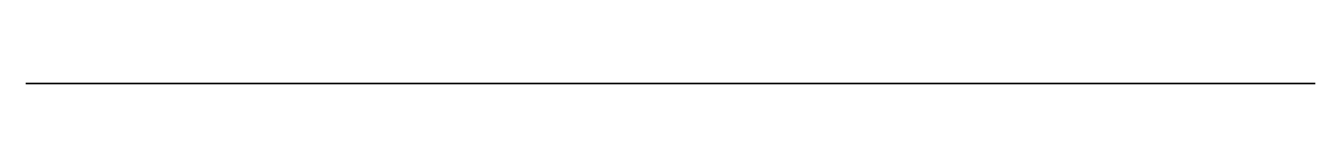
# Model space of a CAD drawing. Extents: x -279 to 0, y -3 to -3.
import ezdxf

# ---------------------------------------------------------------- set-up
doc = ezdxf.new("R2010")
doc.units = 0

msp = doc.modelspace()

# ---------------------------------------------------------------- linework, layer by layer
at = {"layer": 'layer0'}
msp.add_polyline3d([(0, -3, 99), (-279, -3, 99), (-279, -3, 0), (0, -3, 0), (0, -3, 99)], dxfattribs=at)

doc.saveas('drawing.dxf')
